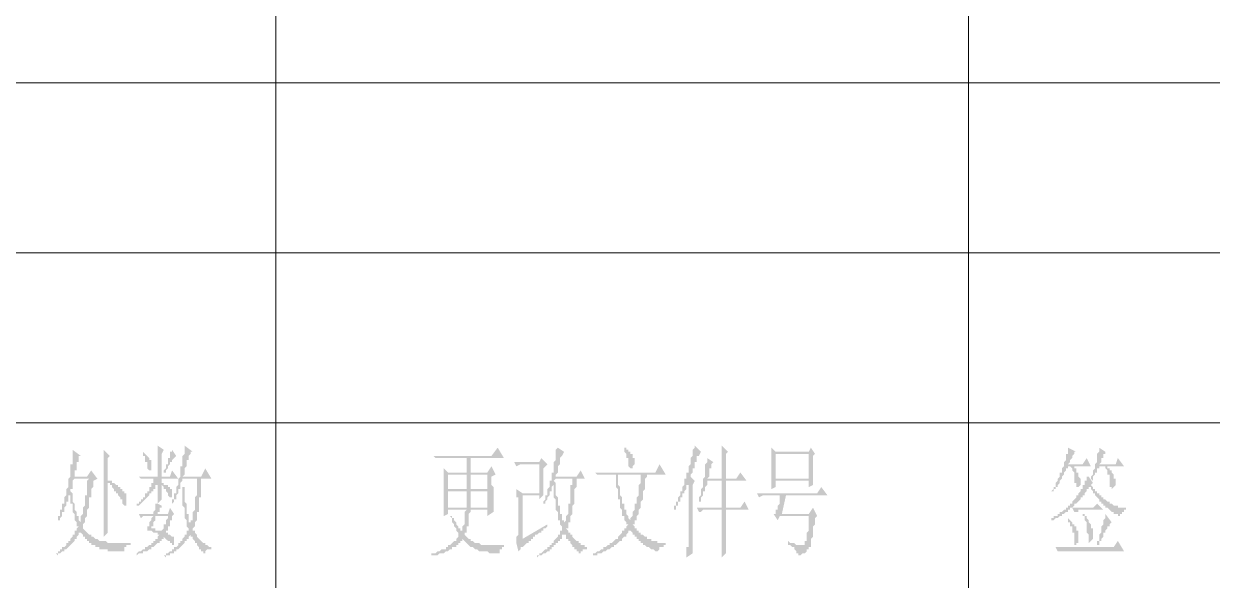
# Model space of a CAD drawing. Header units: millimetres. Extents: x 0 to 275, y 0 to 194.
# Drawn here: x 143.73 to 180.12, y 28.11 to 45.16 of the extents above; entities that cross this region are included whole.
import ezdxf

# ---------------------------------------------------------------- set-up
doc = ezdxf.new("R2010")
doc.units = ezdxf.units.MM

msp = doc.modelspace()

# ---------------------------------------------------------------- hatches: boundary and pattern name
h = msp.add_hatch(color=0)
h.paths.add_polyline_path([(145.288, 31.220833), (145.7325, 31.220833), (145.669, 31.157333), (145.669, 31.093833), (145.669, 31.030333), (145.669, 30.966833), (145.669, 30.903333), (145.669, 30.839833), (145.669, 30.776333), (145.669, 30.712833), (145.6055, 30.712833), (145.6055, 30.649333), (145.6055, 30.585833), (145.6055, 30.522333), (145.6055, 30.458833), (145.6055, 30.395333), (145.542, 30.331833), (145.542, 30.268333), (145.542, 30.204833), (145.542, 30.141333), (145.4785, 30.077833), (145.4785, 30.014333), (145.4785, 29.950833), (145.4785, 29.887333), (145.415, 29.950833), (145.415, 30.014333), (145.415, 30.077833), (145.3515, 30.077833), (145.3515, 30.141333), (145.3515, 30.204833), (145.288, 30.268333), (145.288, 30.331833), (145.288, 30.395333), (145.288, 30.458833), (145.2245, 30.522333), (145.2245, 30.585833), (145.2245, 30.649333), (145.2245, 30.712833), (145.2245, 30.776333), (145.161, 30.839833), (145.161, 30.903333), (145.2245, 30.903333), (145.2245, 30.966833), (145.2245, 31.030333), (145.2245, 31.093833), (145.2245, 31.157333)])
h.paths.add_polyline_path([(145.9865, 31.220833), (145.796, 31.474833), (145.669, 31.284333), (145.288, 31.284333), (145.288, 31.347833), (145.288, 31.411333), (145.288, 31.474833), (145.3515, 31.474833), (145.3515, 31.538333), (145.3515, 31.601833), (145.3515, 31.665333), (145.3515, 31.728833), (145.415, 31.728833), (145.415, 31.792333), (145.415, 31.855833), (145.415, 31.919333), (145.4785, 31.919333), (145.2245, 32.109833), (145.2245, 32.046333), (145.2245, 31.982833), (145.2245, 31.919333), (145.2245, 31.855833), (145.2245, 31.792333), (145.2245, 31.728833), (145.2245, 31.665333), (145.161, 31.665333), (145.161, 31.601833), (145.161, 31.538333), (145.161, 31.474833), (145.161, 31.411333), (145.161, 31.347833), (145.161, 31.284333), (145.0975, 31.220833), (145.0975, 31.157333), (145.0975, 31.093833), (145.0975, 31.030333), (145.0975, 30.966833), (145.034, 30.903333), (145.034, 30.839833), (145.034, 30.776333), (145.034, 30.712833), (144.9705, 30.649333), (144.9705, 30.585833), (144.9705, 30.522333), (144.9705, 30.458833), (144.907, 30.458833), (144.907, 30.395333), (144.907, 30.331833), (144.907, 30.268333), (144.8435, 30.268333), (144.8435, 30.204833), (144.8435, 30.141333), (144.8435, 30.077833), (144.78, 30.077833), (144.78, 30.014333), (144.78, 29.950833), (144.8435, 29.950833), (144.8435, 30.014333), (144.907, 30.077833), (144.907, 30.141333), (144.907, 30.204833), (144.9705, 30.204833), (144.9705, 30.268333), (144.9705, 30.331833), (145.034, 30.395333), (145.034, 30.458833), (145.034, 30.522333), (145.0975, 30.522333), (145.0975, 30.585833), (145.0975, 30.649333), (145.0975, 30.712833), (145.161, 30.712833), (145.161, 30.776333), (145.161, 30.712833), (145.161, 30.649333), (145.161, 30.585833), (145.161, 30.522333), (145.161, 30.458833), (145.2245, 30.458833), (145.2245, 30.395333), (145.2245, 30.331833), (145.2245, 30.268333), (145.2245, 30.204833), (145.288, 30.141333), (145.288, 30.077833), (145.288, 30.014333), (145.288, 29.950833), (145.3515, 29.887333), (145.3515, 29.823833), (145.3515, 29.760333), (145.415, 29.760333), (145.3515, 29.696833), (145.3515, 29.633333), (145.288, 29.633333), (145.288, 29.569833), (145.288, 29.506333), (145.2245, 29.506333), (145.2245, 29.442833), (145.161, 29.379333), (145.161, 29.315833), (145.0975, 29.315833), (145.0975, 29.252333), (145.034, 29.252333), (145.034, 29.188833), (144.9705, 29.125333), (144.907, 29.125333), (144.907, 29.061833), (144.8435, 29.061833), (144.8435, 28.998333), (144.78, 28.998333), (144.78, 28.934833), (144.7165, 28.934833), (144.78, 28.871333), (144.78, 28.934833), (144.8435, 28.934833), (144.907, 28.998333), (144.9705, 28.998333), (144.9705, 29.061833), (145.034, 29.061833), (145.0975, 29.125333), (145.161, 29.188833), (145.2245, 29.252333), (145.288, 29.315833), (145.288, 29.379333), (145.3515, 29.379333), (145.3515, 29.442833), (145.415, 29.506333), (145.415, 29.569833), (145.4785, 29.569833), (145.542, 29.506333), (145.542, 29.442833), (145.6055, 29.442833), (145.6055, 29.379333), (145.669, 29.379333), (145.669, 29.315833), (145.7325, 29.315833), (145.7325, 29.252333), (145.796, 29.252333), (145.796, 29.188833), (145.8595, 29.188833), (145.923, 29.188833), (145.923, 29.125333), (145.9865, 29.125333), (146.05, 29.125333), (146.05, 29.061833), (146.1135, 29.061833), (146.177, 29.061833), (146.2405, 29.061833), (146.304, 29.061833), (146.304, 28.998333), (146.3675, 28.998333), (146.431, 28.998333), (146.4945, 28.998333), (146.558, 28.998333), (146.6215, 28.998333), (146.685, 28.998333), (146.7485, 28.998333), (146.812, 28.998333), (146.812, 29.061833), (146.812, 29.125333), (146.8755, 29.125333), (146.8755, 29.188833), (146.939, 29.188833), (147.0025, 29.188833), (147.0025, 29.252333), (146.939, 29.252333), (146.8755, 29.252333), (146.812, 29.252333), (146.7485, 29.252333), (146.685, 29.252333), (146.6215, 29.252333), (146.558, 29.252333), (146.4945, 29.252333), (146.431, 29.252333), (146.3675, 29.252333), (146.304, 29.252333), (146.2405, 29.315833), (146.177, 29.315833), (146.1135, 29.315833), (146.05, 29.315833), (145.9865, 29.379333), (145.923, 29.379333), (145.8595, 29.442833), (145.796, 29.442833), (145.796, 29.506333), (145.7325, 29.506333), (145.669, 29.569833), (145.6055, 29.633333), (145.542, 29.696833), (145.542, 29.760333), (145.542, 29.823833), (145.6055, 29.887333), (145.6055, 29.950833), (145.6055, 30.014333), (145.669, 30.077833), (145.669, 30.141333), (145.669, 30.204833), (145.669, 30.268333), (145.7325, 30.331833), (145.7325, 30.395333), (145.7325, 30.458833), (145.7325, 30.522333), (145.7325, 30.585833), (145.7325, 30.649333), (145.796, 30.649333), (145.796, 30.712833), (145.796, 30.776333), (145.796, 30.839833), (145.796, 30.903333), (145.8595, 30.966833), (145.8595, 31.030333), (145.8595, 31.093833), (145.8595, 31.157333)])
h.paths.add_polyline_path([(146.304, 31.157333), (146.304, 31.093833), (146.3675, 31.093833), (146.3675, 31.030333), (146.431, 31.030333), (146.431, 30.966833), (146.4945, 30.903333), (146.4945, 30.839833), (146.558, 30.839833), (146.558, 30.776333), (146.6215, 30.776333), (146.6215, 30.712833), (146.685, 30.649333), (146.685, 30.585833), (146.7485, 30.585833), (146.7485, 30.522333), (146.7485, 30.458833), (146.812, 30.395333), (146.8755, 30.395333), (146.8755, 30.458833), (146.8755, 30.522333), (146.8755, 30.585833), (146.8755, 30.649333), (146.8755, 30.712833), (146.8755, 30.776333), (146.812, 30.776333), (146.812, 30.839833), (146.7485, 30.839833), (146.7485, 30.903333), (146.685, 30.903333), (146.685, 30.966833), (146.6215, 30.966833), (146.6215, 31.030333), (146.558, 31.030333), (146.4945, 31.093833), (146.431, 31.093833), (146.431, 31.157333), (146.3675, 31.157333), (146.304, 31.157333), (146.304, 31.220833), (146.304, 31.855833), (146.3675, 31.919333), (146.177, 32.109833), (146.177, 32.046333), (146.177, 31.982833), (146.177, 31.919333), (146.177, 31.855833), (146.177, 31.792333), (146.177, 31.728833), (146.177, 31.665333), (146.177, 31.601833), (146.177, 30.014333), (146.177, 29.950833), (146.177, 29.887333), (146.177, 29.823833), (146.177, 29.760333), (146.177, 29.696833), (146.177, 29.633333), (146.177, 29.569833), (146.177, 29.506333), (146.177, 29.442833), (146.304, 29.569833), (146.304, 29.633333), (146.304, 29.696833), (146.304, 29.760333), (146.304, 29.823833), (146.304, 29.887333), (146.304, 29.950833), (146.304, 30.014333)])
h = msp.add_hatch(color=0)
h.paths.add_polyline_path([(147.828, 30.077833), (148.1455, 30.077833), (148.1455, 30.014333), (148.082, 29.950833), (148.082, 29.887333), (148.082, 29.823833), (148.0185, 29.823833), (148.0185, 29.760333), (148.0185, 29.696833), (147.955, 29.633333), (147.8915, 29.633333), (147.828, 29.633333), (147.7645, 29.633333), (147.7645, 29.696833), (147.701, 29.696833), (147.6375, 29.696833), (147.6375, 29.760333), (147.701, 29.760333), (147.701, 29.823833), (147.701, 29.887333), (147.7645, 29.950833), (147.7645, 30.014333), (147.7645, 30.077833)])
h.paths.add_polyline_path([(147.3835, 32.046333), (147.3835, 31.982833), (147.3835, 31.919333), (147.447, 31.919333), (147.447, 31.855833), (147.447, 31.792333), (147.447, 31.728833), (147.5105, 31.728833), (147.5105, 31.665333), (147.5105, 31.601833), (147.5105, 31.538333), (147.574, 31.474833), (147.574, 31.411333), (147.574, 31.474833), (147.6375, 31.474833), (147.6375, 31.538333), (147.6375, 31.601833), (147.6375, 31.665333), (147.6375, 31.728833), (147.6375, 31.792333), (147.574, 31.792333), (147.574, 31.855833), (147.5105, 31.919333), (147.447, 31.982833)])
h.paths.add_polyline_path([(148.2725, 32.109833), (148.2725, 32.046333), (148.209, 32.046333), (148.209, 31.982833), (148.209, 31.919333), (148.209, 31.855833), (148.1455, 31.855833), (148.1455, 31.792333), (148.1455, 31.728833), (148.1455, 31.665333), (148.082, 31.665333), (148.082, 31.601833), (148.082, 31.538333), (148.0185, 31.474833), (148.0185, 31.411333), (148.082, 31.411333), (148.082, 31.474833), (148.1455, 31.538333), (148.1455, 31.601833), (148.209, 31.665333), (148.209, 31.728833), (148.2725, 31.728833), (148.2725, 31.792333), (148.336, 31.855833), (148.3995, 31.919333)])
h.paths.add_polyline_path([(147.828, 32.236833), (147.828, 32.173333), (147.828, 32.109833), (147.828, 32.046333), (147.828, 31.982833), (147.828, 31.919333), (147.828, 31.855833), (147.828, 31.792333), (147.828, 31.728833), (147.828, 31.665333), (147.828, 31.601833), (147.828, 31.538333), (147.828, 31.474833), (147.828, 31.411333), (147.828, 31.347833), (147.828, 31.284333), (147.2565, 31.284333), (147.32, 31.220833), (147.3835, 31.220833), (147.447, 31.220833), (147.5105, 31.220833), (147.7645, 31.220833), (147.701, 31.220833), (147.701, 31.157333), (147.701, 31.093833), (147.6375, 31.093833), (147.6375, 31.030333), (147.6375, 30.966833), (147.574, 30.966833), (147.574, 30.903333), (147.574, 30.839833), (147.5105, 30.839833), (147.5105, 30.776333), (147.447, 30.776333), (147.447, 30.712833), (147.447, 30.649333), (147.3835, 30.649333), (147.3835, 30.585833), (147.32, 30.585833), (147.32, 30.522333), (147.2565, 30.522333), (147.2565, 30.458833), (147.193, 30.458833), (147.193, 30.395333), (147.2565, 30.395333), (147.32, 30.458833), (147.3835, 30.522333), (147.447, 30.585833), (147.5105, 30.649333), (147.574, 30.712833), (147.574, 30.776333), (147.6375, 30.776333), (147.6375, 30.839833), (147.701, 30.839833), (147.701, 30.903333), (147.7645, 30.903333), (147.7645, 30.966833), (147.7645, 31.030333), (147.828, 31.030333), (147.828, 31.093833), (147.828, 30.458833), (147.7645, 30.458833), (147.7645, 30.395333), (147.7645, 30.331833), (147.7645, 30.268333), (147.701, 30.204833), (147.701, 30.141333), (147.2565, 30.141333), (147.32, 30.014333), (147.3835, 30.077833), (147.701, 30.077833), (147.6375, 30.014333), (147.6375, 29.950833), (147.574, 29.887333), (147.574, 29.823833), (147.574, 29.760333), (147.5105, 29.760333), (147.5105, 29.696833), (147.5105, 29.633333), (147.574, 29.633333), (147.6375, 29.633333), (147.701, 29.569833), (147.7645, 29.569833), (147.828, 29.569833), (147.828, 29.506333), (147.8915, 29.506333), (147.828, 29.442833), (147.828, 29.379333), (147.7645, 29.379333), (147.7645, 29.315833), (147.701, 29.315833), (147.701, 29.252333), (147.6375, 29.252333), (147.6375, 29.188833), (147.574, 29.188833), (147.5105, 29.125333), (147.447, 29.125333), (147.447, 29.061833), (147.3835, 29.061833), (147.32, 28.998333), (147.2565, 28.998333), (147.193, 28.934833), (147.193, 28.871333), (147.2565, 28.934833), (147.32, 28.934833), (147.3835, 28.934833), (147.3835, 28.998333), (147.447, 28.998333), (147.5105, 28.998333), (147.574, 29.061833), (147.6375, 29.061833), (147.6375, 29.125333), (147.701, 29.125333), (147.7645, 29.188833), (147.828, 29.252333), (147.8915, 29.252333), (147.8915, 29.315833), (147.955, 29.315833), (147.955, 29.379333), (148.0185, 29.379333), (148.0185, 29.442833), (148.082, 29.379333), (148.1455, 29.315833), (148.209, 29.315833), (148.209, 29.252333), (148.2725, 29.252333), (148.2725, 29.188833), (148.336, 29.188833), (148.336, 29.252333), (148.336, 29.315833), (148.336, 29.379333), (148.336, 29.442833), (148.2725, 29.442833), (148.209, 29.506333), (148.1455, 29.506333), (148.1455, 29.569833), (148.082, 29.569833), (148.082, 29.633333), (148.1455, 29.633333), (148.1455, 29.696833), (148.1455, 29.760333), (148.209, 29.760333), (148.209, 29.823833), (148.209, 29.887333), (148.209, 29.950833), (148.2725, 29.950833), (148.2725, 30.014333), (148.2725, 30.077833), (148.336, 30.141333), (148.209, 30.331833), (148.1455, 30.141333), (147.828, 30.141333), (147.828, 30.204833), (147.8915, 30.204833), (147.8915, 30.268333), (147.8915, 30.331833), (147.955, 30.331833), (147.955, 30.395333), (147.828, 30.458833), (147.955, 30.585833), (147.955, 31.030333), (148.0185, 30.966833), (148.0185, 30.903333), (148.082, 30.903333), (148.082, 30.839833), (148.1455, 30.776333), (148.1455, 30.712833), (148.209, 30.649333), (148.2725, 30.649333), (148.2725, 30.712833), (148.2725, 30.776333), (148.2725, 30.839833), (148.2725, 30.903333), (148.209, 30.903333), (148.209, 30.966833), (148.1455, 30.966833), (148.1455, 31.030333), (148.082, 31.030333), (148.0185, 31.030333), (148.0185, 31.093833), (147.955, 31.093833), (147.955, 31.220833), (148.463, 31.220833), (148.2725, 31.474833), (148.209, 31.284333), (147.955, 31.284333), (147.955, 31.982833), (148.0185, 32.109833)])
h.paths.add_polyline_path([(148.59, 31.220833), (149.0345, 31.220833), (149.0345, 31.157333), (149.0345, 31.093833), (149.0345, 31.030333), (149.0345, 30.966833), (149.0345, 30.903333), (149.0345, 30.839833), (149.0345, 30.776333), (149.0345, 30.712833), (148.971, 30.649333), (148.971, 30.585833), (148.971, 30.522333), (148.971, 30.458833), (148.971, 30.395333), (148.971, 30.331833), (148.971, 30.268333), (148.9075, 30.204833), (148.9075, 30.141333), (148.9075, 30.077833), (148.9075, 30.014333), (148.9075, 29.950833), (148.844, 29.950833), (148.844, 29.887333), (148.844, 29.823833), (148.844, 29.887333), (148.7805, 29.887333), (148.7805, 29.950833), (148.7805, 30.014333), (148.7805, 30.077833), (148.7805, 30.141333), (148.717, 30.141333), (148.717, 30.204833), (148.717, 30.268333), (148.717, 30.331833), (148.717, 30.395333), (148.717, 30.458833), (148.6535, 30.522333), (148.6535, 30.585833), (148.6535, 30.649333), (148.6535, 30.712833), (148.6535, 30.776333), (148.6535, 30.839833), (148.6535, 30.903333), (148.6535, 30.966833), (148.59, 30.966833), (148.59, 31.030333), (148.59, 31.093833), (148.59, 31.157333)])
h.paths.add_polyline_path([(148.6535, 32.236833), (148.6535, 32.173333), (148.6535, 32.109833), (148.6535, 32.046333), (148.6535, 31.982833), (148.59, 31.919333), (148.59, 31.855833), (148.59, 31.792333), (148.59, 31.728833), (148.59, 31.665333), (148.59, 31.601833), (148.5265, 31.601833), (148.5265, 31.538333), (148.5265, 31.474833), (148.5265, 31.411333), (148.5265, 31.347833), (148.5265, 31.284333), (148.463, 31.220833), (148.463, 31.157333), (148.463, 31.093833), (148.463, 31.030333), (148.3995, 30.966833), (148.3995, 30.903333), (148.3995, 30.839833), (148.3995, 30.776333), (148.336, 30.776333), (148.336, 30.712833), (148.336, 30.649333), (148.336, 30.585833), (148.2725, 30.585833), (148.2725, 30.522333), (148.2725, 30.458833), (148.336, 30.522333), (148.336, 30.585833), (148.3995, 30.585833), (148.3995, 30.649333), (148.3995, 30.712833), (148.463, 30.776333), (148.463, 30.839833), (148.463, 30.903333), (148.5265, 30.903333), (148.5265, 30.966833), (148.5265, 31.030333), (148.5265, 31.093833), (148.59, 31.157333), (148.59, 31.093833), (148.59, 31.030333), (148.59, 30.966833), (148.59, 30.903333), (148.59, 30.839833), (148.59, 30.776333), (148.59, 30.712833), (148.59, 30.649333), (148.59, 30.585833), (148.59, 30.522333), (148.59, 30.458833), (148.59, 30.395333), (148.6535, 30.331833), (148.6535, 30.268333), (148.6535, 30.204833), (148.6535, 30.141333), (148.6535, 30.077833), (148.6535, 30.014333), (148.717, 29.950833), (148.717, 29.887333), (148.717, 29.823833), (148.717, 29.760333), (148.7805, 29.696833), (148.7805, 29.633333), (148.717, 29.633333), (148.717, 29.569833), (148.717, 29.506333), (148.6535, 29.506333), (148.6535, 29.442833), (148.59, 29.379333), (148.59, 29.315833), (148.5265, 29.315833), (148.5265, 29.252333), (148.463, 29.252333), (148.463, 29.188833), (148.3995, 29.125333), (148.336, 29.125333), (148.336, 29.061833), (148.2725, 29.061833), (148.2725, 28.998333), (148.209, 28.998333), (148.1455, 28.934833), (148.082, 28.934833), (148.082, 28.871333), (148.0185, 28.871333), (148.082, 28.807833), (148.082, 28.871333), (148.1455, 28.871333), (148.209, 28.871333), (148.209, 28.934833), (148.2725, 28.934833), (148.336, 28.934833), (148.336, 28.998333), (148.3995, 28.998333), (148.3995, 29.061833), (148.463, 29.061833), (148.5265, 29.125333), (148.59, 29.188833), (148.6535, 29.252333), (148.6535, 29.315833), (148.717, 29.315833), (148.717, 29.379333), (148.7805, 29.379333), (148.7805, 29.442833), (148.844, 29.506333), (148.844, 29.442833), (148.9075, 29.442833), (148.9075, 29.379333), (148.971, 29.315833), (148.971, 29.252333), (149.0345, 29.252333), (149.0345, 29.188833), (149.098, 29.125333), (149.098, 29.061833), (149.1615, 29.061833), (149.1615, 28.998333), (149.225, 28.998333), (149.225, 28.934833), (149.2885, 28.934833), (149.2885, 28.998333), (149.352, 29.061833), (149.4155, 29.061833), (149.479, 29.061833), (149.479, 29.125333), (149.4155, 29.125333), (149.352, 29.188833), (149.2885, 29.188833), (149.2885, 29.252333), (149.225, 29.252333), (149.1615, 29.315833), (149.098, 29.379333), (149.0345, 29.442833), (149.0345, 29.506333), (148.971, 29.569833), (148.971, 29.633333), (148.9075, 29.633333), (148.9075, 29.696833), (148.971, 29.760333), (148.971, 29.823833), (148.971, 29.887333), (149.0345, 29.950833), (149.0345, 30.014333), (149.0345, 30.077833), (149.0345, 30.141333), (149.0345, 30.204833), (149.098, 30.204833), (149.098, 30.268333), (149.098, 30.331833), (149.098, 30.395333), (149.098, 30.458833), (149.098, 30.522333), (149.098, 30.585833), (149.098, 30.649333), (149.1615, 30.649333), (149.1615, 30.712833), (149.1615, 30.776333), (149.1615, 30.839833), (149.1615, 30.903333), (149.1615, 30.966833), (149.1615, 31.030333), (149.1615, 31.093833), (149.1615, 31.157333), (149.1615, 31.220833), (149.479, 31.220833), (149.2885, 31.538333), (149.1615, 31.284333), (148.59, 31.284333), (148.6535, 31.347833), (148.6535, 31.411333), (148.6535, 31.474833), (148.6535, 31.538333), (148.717, 31.601833), (148.717, 31.665333), (148.717, 31.728833), (148.717, 31.792333), (148.7805, 31.792333), (148.7805, 31.855833), (148.7805, 31.919333), (148.844, 31.982833), (148.844, 32.046333), (148.9075, 32.046333)])
h = msp.add_hatch(color=0)
h.paths.add_polyline_path([(156.591, 30.077833), (156.718, 30.141333), (156.718, 30.268333), (157.2895, 30.268333), (157.226, 30.204833), (157.226, 30.141333), (157.226, 30.077833), (157.226, 30.014333), (157.226, 29.950833), (157.226, 29.887333), (157.226, 29.823833), (157.1625, 29.760333), (157.1625, 29.696833), (157.1625, 29.633333), (157.099, 29.633333), (157.099, 29.696833), (157.0355, 29.696833), (157.0355, 29.760333), (156.972, 29.823833), (156.972, 29.887333), (156.9085, 29.950833), (156.9085, 30.014333), (156.845, 30.014333), (156.845, 30.077833), (156.7815, 30.077833), (156.845, 30.014333), (156.845, 29.950833), (156.845, 29.887333), (156.9085, 29.823833), (156.9085, 29.760333), (156.972, 29.696833), (156.972, 29.633333), (157.0355, 29.569833), (157.0355, 29.506333), (157.099, 29.506333), (157.0355, 29.506333), (157.0355, 29.442833), (156.972, 29.379333), (156.972, 29.315833), (156.9085, 29.315833), (156.845, 29.252333), (156.7815, 29.188833), (156.718, 29.188833), (156.718, 29.125333), (156.6545, 29.125333), (156.6545, 29.061833), (156.591, 29.061833), (156.5275, 29.061833), (156.464, 28.998333), (156.4005, 28.998333), (156.337, 28.934833), (156.2735, 28.934833), (156.21, 28.934833), (156.21, 28.871333), (156.2735, 28.871333), (156.337, 28.871333), (156.4005, 28.871333), (156.464, 28.934833), (156.5275, 28.934833), (156.591, 28.934833), (156.6545, 28.998333), (156.718, 28.998333), (156.7815, 29.061833), (156.845, 29.061833), (156.845, 29.125333), (156.9085, 29.125333), (156.972, 29.125333), (156.972, 29.188833), (157.0355, 29.188833), (157.0355, 29.252333), (157.099, 29.252333), (157.099, 29.315833), (157.1625, 29.315833), (157.1625, 29.379333), (157.226, 29.315833), (157.2895, 29.252333), (157.353, 29.188833), (157.4165, 29.125333), (157.48, 29.125333), (157.5435, 29.061833), (157.607, 29.061833), (157.6705, 28.998333), (157.734, 28.998333), (157.7975, 28.998333), (157.861, 28.998333), (157.9245, 28.998333), (157.988, 28.934833), (158.0515, 28.934833), (158.115, 28.934833), (158.1785, 28.934833), (158.242, 28.934833), (158.3055, 28.934833), (158.3055, 28.998333), (158.3055, 29.061833), (158.369, 29.061833), (158.369, 29.125333), (158.4325, 29.125333), (158.4325, 29.188833), (158.369, 29.188833), (158.3055, 29.188833), (158.242, 29.188833), (158.1785, 29.188833), (158.115, 29.188833), (158.0515, 29.188833), (157.988, 29.188833), (157.9245, 29.188833), (157.861, 29.188833), (157.7975, 29.188833), (157.734, 29.188833), (157.6705, 29.252333), (157.607, 29.252333), (157.5435, 29.252333), (157.48, 29.315833), (157.4165, 29.315833), (157.4165, 29.379333), (157.353, 29.379333), (157.2895, 29.442833), (157.226, 29.506333), (157.226, 29.569833), (157.2895, 29.569833), (157.2895, 29.633333), (157.2895, 29.696833), (157.2895, 29.760333), (157.353, 29.760333), (157.353, 29.823833), (157.353, 29.887333), (157.353, 29.950833), (157.353, 30.014333), (157.353, 30.077833), (157.353, 30.141333), (157.4165, 30.204833), (157.4165, 30.268333), (157.9245, 30.268333), (157.9245, 30.077833), (158.115, 30.204833), (158.115, 30.268333), (158.115, 30.331833), (158.115, 30.395333), (158.115, 30.458833), (158.115, 30.522333), (158.115, 30.585833), (158.115, 30.649333), (158.115, 30.712833), (158.115, 30.776333), (158.115, 30.839833), (158.115, 30.903333), (158.115, 30.966833), (158.0515, 31.030333), (158.0515, 31.093833), (158.0515, 31.157333), (158.0515, 31.220833), (158.0515, 31.284333), (158.1785, 31.347833), (158.0515, 31.601833), (157.9245, 31.411333), (157.4165, 31.411333), (157.4165, 31.855833), (158.4325, 31.855833), (158.242, 32.173333), (158.0515, 31.919333), (156.2735, 31.919333), (156.337, 31.855833), (156.4005, 31.855833), (156.464, 31.855833), (156.5275, 31.855833), (157.2895, 31.855833), (157.2895, 31.411333), (156.718, 31.411333), (156.591, 31.538333), (156.591, 31.474833), (156.591, 31.411333), (156.591, 31.347833), (156.591, 31.284333), (156.591, 31.220833), (156.591, 31.157333), (156.591, 31.093833), (156.591, 31.030333), (156.591, 30.966833), (156.591, 30.903333), (156.591, 30.839833), (156.591, 30.776333), (156.591, 30.712833), (156.591, 30.649333), (156.591, 30.585833), (156.591, 30.522333), (156.591, 30.458833), (156.591, 30.395333), (156.591, 30.331833), (156.591, 30.268333), (156.591, 30.204833), (156.591, 30.141333)])
h.paths.add_polyline_path([(156.718, 31.347833), (157.2895, 31.347833), (157.2895, 30.903333), (156.718, 30.903333)])
h.paths.add_polyline_path([(157.4165, 31.347833), (157.9245, 31.347833), (157.9245, 30.903333), (157.4165, 30.903333)])
h.paths.add_polyline_path([(156.718, 30.839833), (157.2895, 30.839833), (157.2895, 30.776333), (157.2895, 30.712833), (157.2895, 30.649333), (157.2895, 30.585833), (157.2895, 30.522333), (157.2895, 30.458833), (157.2895, 30.395333), (157.2895, 30.331833), (156.718, 30.331833)])
h.paths.add_polyline_path([(157.4165, 30.839833), (157.9245, 30.839833), (157.9245, 30.331833), (157.4165, 30.331833), (157.4165, 30.395333), (157.4165, 30.458833), (157.4165, 30.522333), (157.4165, 30.585833), (157.4165, 30.649333), (157.4165, 30.712833), (157.4165, 30.776333)])
h = msp.add_hatch(color=0)
h.paths.add_polyline_path([(159.639, 31.538333), (159.766, 31.665333), (159.5755, 31.855833), (159.512, 31.728833), (158.75, 31.728833), (158.8135, 31.601833), (158.9405, 31.665333), (159.512, 31.665333), (159.512, 30.776333), (159.004, 30.776333), (158.8135, 30.903333), (158.8135, 30.839833), (158.8135, 30.776333), (158.8135, 30.712833), (158.8135, 30.649333), (158.877, 30.649333), (158.877, 30.585833), (158.877, 30.522333), (158.877, 30.458833), (158.877, 30.395333), (158.877, 30.331833), (158.877, 30.268333), (158.877, 29.569833), (158.877, 29.506333), (158.8135, 29.442833), (158.8135, 29.379333), (158.8135, 29.315833), (158.8135, 29.252333), (158.877, 28.998333), (158.9405, 29.061833), (158.9405, 29.125333), (159.004, 29.125333), (159.0675, 29.188833), (159.131, 29.252333), (159.1945, 29.252333), (159.1945, 29.315833), (159.258, 29.315833), (159.258, 29.379333), (159.3215, 29.379333), (159.3215, 29.442833), (159.385, 29.442833), (159.385, 29.506333), (159.4485, 29.506333), (159.512, 29.569833), (159.5755, 29.569833), (159.5755, 29.633333), (159.639, 29.633333), (159.639, 29.696833), (159.7025, 29.696833), (159.766, 29.760333), (159.766, 29.823833), (159.004, 29.379333), (159.004, 30.712833), (159.512, 30.712833), (159.512, 30.585833), (159.639, 30.712833), (159.639, 30.776333), (159.639, 30.839833), (159.639, 30.903333), (159.639, 30.966833), (159.639, 31.030333), (159.639, 31.093833), (159.639, 31.157333), (159.639, 31.220833), (159.639, 31.284333), (159.639, 31.347833), (159.639, 31.411333), (159.639, 31.474833)])
h.paths.add_polyline_path([(160.02, 31.220833), (160.528, 31.220833), (160.528, 31.157333), (160.528, 31.093833), (160.528, 31.030333), (160.4645, 31.030333), (160.4645, 30.966833), (160.4645, 30.903333), (160.4645, 30.839833), (160.4645, 30.776333), (160.4645, 30.712833), (160.4645, 30.649333), (160.4645, 30.585833), (160.4645, 30.522333), (160.4645, 30.458833), (160.401, 30.458833), (160.401, 30.395333), (160.401, 30.331833), (160.401, 30.268333), (160.401, 30.204833), (160.401, 30.141333), (160.3375, 30.077833), (160.3375, 30.014333), (160.3375, 29.950833), (160.274, 29.887333), (160.274, 29.823833), (160.274, 29.887333), (160.274, 29.950833), (160.2105, 29.950833), (160.2105, 30.014333), (160.2105, 30.077833), (160.2105, 30.141333), (160.147, 30.141333), (160.147, 30.204833), (160.147, 30.268333), (160.147, 30.331833), (160.147, 30.395333), (160.0835, 30.395333), (160.0835, 30.458833), (160.0835, 30.522333), (160.0835, 30.585833), (160.0835, 30.649333), (160.02, 30.712833), (160.02, 30.776333), (160.02, 30.839833), (160.02, 30.903333), (160.02, 30.966833), (160.02, 31.030333), (160.02, 31.093833), (159.9565, 31.157333)])
h.paths.add_polyline_path([(159.9565, 31.030333), (159.9565, 30.966833), (159.9565, 30.903333), (159.9565, 30.839833), (159.9565, 30.776333), (159.9565, 30.712833), (159.9565, 30.649333), (160.02, 30.585833), (160.02, 30.522333), (160.02, 30.458833), (160.02, 30.395333), (160.02, 30.331833), (160.02, 30.268333), (160.0835, 30.204833), (160.0835, 30.141333), (160.0835, 30.077833), (160.0835, 30.014333), (160.0835, 29.950833), (160.147, 29.950833), (160.147, 29.887333), (160.147, 29.823833), (160.2105, 29.760333), (160.2105, 29.696833), (160.2105, 29.633333), (160.147, 29.633333), (160.147, 29.569833), (160.147, 29.506333), (160.0835, 29.506333), (160.0835, 29.442833), (160.02, 29.379333), (159.9565, 29.315833), (159.9565, 29.252333), (159.893, 29.252333), (159.893, 29.188833), (159.8295, 29.188833), (159.8295, 29.125333), (159.766, 29.125333), (159.766, 29.061833), (159.7025, 29.061833), (159.639, 28.998333), (159.5755, 28.934833), (159.512, 28.934833), (159.512, 28.871333), (159.4485, 28.871333), (159.4485, 28.807833), (159.512, 28.871333), (159.5755, 28.871333), (159.639, 28.934833), (159.7025, 28.934833), (159.766, 28.998333), (159.8295, 28.998333), (159.8295, 29.061833), (159.893, 29.061833), (159.893, 29.125333), (159.9565, 29.125333), (159.9565, 29.188833), (160.02, 29.188833), (160.02, 29.252333), (160.0835, 29.252333), (160.0835, 29.315833), (160.147, 29.315833), (160.147, 29.379333), (160.2105, 29.379333), (160.2105, 29.442833), (160.2105, 29.506333), (160.274, 29.506333), (160.274, 29.569833), (160.274, 29.506333), (160.3375, 29.506333), (160.3375, 29.442833), (160.3375, 29.379333), (160.401, 29.379333), (160.401, 29.315833), (160.4645, 29.315833), (160.4645, 29.252333), (160.528, 29.188833), (160.528, 29.125333), (160.5915, 29.125333), (160.5915, 29.061833), (160.655, 29.061833), (160.655, 28.998333), (160.7185, 28.998333), (160.7185, 28.934833), (160.782, 28.934833), (160.782, 28.998333), (160.8455, 28.998333), (160.8455, 29.061833), (160.909, 29.061833), (160.9725, 29.061833), (160.9725, 29.125333), (160.909, 29.125333), (160.909, 29.188833), (160.8455, 29.188833), (160.782, 29.188833), (160.782, 29.252333), (160.7185, 29.252333), (160.7185, 29.315833), (160.655, 29.315833), (160.5915, 29.379333), (160.528, 29.442833), (160.528, 29.506333), (160.4645, 29.506333), (160.4645, 29.569833), (160.401, 29.569833), (160.401, 29.633333), (160.3375, 29.696833), (160.401, 29.696833), (160.401, 29.760333), (160.401, 29.823833), (160.401, 29.887333), (160.4645, 29.887333), (160.4645, 29.950833), (160.4645, 30.014333), (160.4645, 30.077833), (160.528, 30.141333), (160.528, 30.204833), (160.528, 30.268333), (160.528, 30.331833), (160.528, 30.395333), (160.5915, 30.458833), (160.5915, 30.522333), (160.5915, 30.585833), (160.5915, 30.649333), (160.5915, 30.712833), (160.5915, 30.776333), (160.5915, 30.839833), (160.5915, 30.903333), (160.655, 30.966833), (160.655, 31.030333), (160.655, 31.093833), (160.655, 31.157333), (160.655, 31.220833), (160.909, 31.220833), (160.782, 31.474833), (160.655, 31.284333), (160.02, 31.284333), (160.02, 31.347833), (160.0835, 31.411333), (160.0835, 31.474833), (160.0835, 31.538333), (160.0835, 31.601833), (160.147, 31.665333), (160.147, 31.728833), (160.147, 31.792333), (160.147, 31.855833), (160.2105, 31.919333), (160.274, 32.046333), (160.0835, 32.173333), (160.02, 32.109833), (160.02, 32.046333), (160.02, 31.982833), (160.02, 31.919333), (160.02, 31.855833), (160.02, 31.792333), (159.9565, 31.728833), (159.9565, 31.665333), (159.9565, 31.601833), (159.9565, 31.538333), (159.9565, 31.474833), (159.9565, 31.411333), (159.893, 31.411333), (159.893, 31.347833), (159.893, 31.284333), (159.893, 31.220833), (159.893, 31.157333), (159.8295, 31.157333), (159.8295, 31.093833), (159.8295, 31.030333), (159.8295, 30.966833), (159.766, 30.903333), (159.766, 30.839833), (159.766, 30.776333), (159.766, 30.712833), (159.7025, 30.712833), (159.7025, 30.649333), (159.7025, 30.585833), (159.639, 30.522333), (159.639, 30.458833), (159.7025, 30.458833), (159.7025, 30.522333), (159.766, 30.585833), (159.766, 30.649333), (159.8295, 30.712833), (159.8295, 30.776333), (159.8295, 30.839833), (159.893, 30.839833), (159.893, 30.903333), (159.893, 30.966833)])
h = msp.add_hatch(color=0)
h.paths.add_polyline_path([(162.1155, 32.173333), (162.1155, 32.109833), (162.1155, 32.046333), (162.179, 31.982833), (162.179, 31.919333), (162.179, 31.855833), (162.2425, 31.855833), (162.2425, 31.792333), (162.2425, 31.728833), (162.2425, 31.665333), (162.2425, 31.601833), (162.306, 31.538333), (162.3695, 31.538333), (162.3695, 31.601833), (162.433, 31.665333), (162.433, 31.728833), (162.433, 31.792333), (162.433, 31.855833), (162.3695, 31.855833), (162.3695, 31.919333), (162.3695, 31.982833), (162.306, 31.982833), (162.306, 32.046333), (162.2425, 32.046333), (162.2425, 32.109833), (162.179, 32.109833), (162.179, 32.173333)])
h.paths.add_polyline_path([(161.2265, 31.411333), (161.29, 31.347833), (161.3535, 31.347833), (161.417, 31.347833), (161.4805, 31.347833), (161.8615, 31.347833), (161.8615, 31.284333), (161.8615, 31.220833), (161.8615, 31.157333), (161.8615, 31.093833), (161.8615, 31.030333), (161.8615, 30.966833), (161.925, 30.903333), (161.925, 30.839833), (161.925, 30.776333), (161.925, 30.712833), (161.925, 30.649333), (161.925, 30.585833), (161.9885, 30.585833), (161.9885, 30.522333), (161.9885, 30.458833), (161.9885, 30.395333), (161.9885, 30.331833), (162.052, 30.268333), (162.052, 30.204833), (162.052, 30.141333), (162.052, 30.077833), (162.1155, 30.077833), (162.1155, 30.014333), (162.1155, 29.950833), (162.179, 29.887333), (162.179, 29.823833), (162.2425, 29.823833), (162.179, 29.760333), (162.179, 29.696833), (162.1155, 29.696833), (162.1155, 29.633333), (162.052, 29.633333), (162.052, 29.569833), (161.9885, 29.506333), (161.925, 29.442833), (161.925, 29.379333), (161.8615, 29.379333), (161.798, 29.315833), (161.7345, 29.252333), (161.671, 29.252333), (161.671, 29.188833), (161.6075, 29.188833), (161.544, 29.125333), (161.4805, 29.125333), (161.4805, 29.061833), (161.417, 29.061833), (161.3535, 28.998333), (161.29, 28.998333), (161.2265, 28.934833), (161.163, 28.934833), (161.163, 28.871333), (161.2265, 28.871333), (161.29, 28.871333), (161.29, 28.934833), (161.3535, 28.934833), (161.417, 28.934833), (161.4805, 28.998333), (161.544, 28.998333), (161.6075, 29.061833), (161.671, 29.061833), (161.7345, 29.125333), (161.798, 29.125333), (161.798, 29.188833), (161.8615, 29.188833), (161.925, 29.252333), (161.9885, 29.315833), (162.052, 29.315833), (162.052, 29.379333), (162.1155, 29.442833), (162.179, 29.442833), (162.179, 29.506333), (162.2425, 29.569833), (162.2425, 29.633333), (162.306, 29.633333), (162.3695, 29.569833), (162.3695, 29.506333), (162.433, 29.506333), (162.433, 29.442833), (162.4965, 29.442833), (162.4965, 29.379333), (162.56, 29.379333), (162.56, 29.315833), (162.6235, 29.315833), (162.6235, 29.252333), (162.687, 29.252333), (162.687, 29.188833), (162.7505, 29.188833), (162.814, 29.125333), (162.8775, 29.125333), (162.941, 29.061833), (163.0045, 29.061833), (163.068, 28.998333), (163.1315, 28.998333), (163.195, 29.061833), (163.195, 29.125333), (163.2585, 29.125333), (163.322, 29.125333), (163.322, 29.188833), (163.3855, 29.188833), (163.3855, 29.252333), (163.322, 29.252333), (163.2585, 29.252333), (163.195, 29.252333), (163.1315, 29.252333), (163.1315, 29.315833), (163.068, 29.315833), (163.0045, 29.315833), (162.941, 29.315833), (162.941, 29.379333), (162.8775, 29.379333), (162.814, 29.379333), (162.814, 29.442833), (162.7505, 29.442833), (162.687, 29.506333), (162.6235, 29.506333), (162.6235, 29.569833), (162.56, 29.569833), (162.56, 29.633333), (162.4965, 29.633333), (162.4965, 29.696833), (162.433, 29.696833), (162.433, 29.760333), (162.3695, 29.823833), (162.433, 29.823833), (162.433, 29.887333), (162.433, 29.950833), (162.4965, 29.950833), (162.4965, 30.014333), (162.4965, 30.077833), (162.56, 30.141333), (162.56, 30.204833), (162.56, 30.268333), (162.6235, 30.331833), (162.6235, 30.395333), (162.6235, 30.458833), (162.6235, 30.522333), (162.687, 30.585833), (162.687, 30.649333), (162.687, 30.712833), (162.687, 30.776333), (162.687, 30.839833), (162.7505, 30.903333), (162.7505, 30.966833), (162.7505, 31.030333), (162.7505, 31.093833), (162.7505, 31.157333), (162.7505, 31.220833), (162.814, 31.284333), (162.814, 31.347833), (163.3855, 31.347833), (163.195, 31.665333), (163.068, 31.411333)])
h.paths.add_polyline_path([(161.925, 31.347833), (162.6235, 31.347833), (162.6235, 31.284333), (162.6235, 31.220833), (162.6235, 31.157333), (162.6235, 31.093833), (162.56, 31.030333), (162.56, 30.966833), (162.56, 30.903333), (162.56, 30.839833), (162.56, 30.776333), (162.56, 30.712833), (162.4965, 30.649333), (162.4965, 30.585833), (162.4965, 30.522333), (162.4965, 30.458833), (162.433, 30.458833), (162.433, 30.395333), (162.433, 30.331833), (162.433, 30.268333), (162.3695, 30.204833), (162.3695, 30.141333), (162.3695, 30.077833), (162.306, 30.014333), (162.306, 29.950833), (162.2425, 30.014333), (162.2425, 30.077833), (162.179, 30.141333), (162.179, 30.204833), (162.179, 30.268333), (162.1155, 30.268333), (162.1155, 30.331833), (162.1155, 30.395333), (162.1155, 30.458833), (162.052, 30.458833), (162.052, 30.522333), (162.052, 30.585833), (162.052, 30.649333), (161.9885, 30.712833), (161.9885, 30.776333), (161.9885, 30.839833), (161.9885, 30.903333), (161.9885, 30.966833), (161.925, 31.030333), (161.925, 31.093833), (161.925, 31.157333), (161.925, 31.220833), (161.925, 31.284333)])
h = msp.add_hatch(color=0)
h.paths.add_polyline_path([(165.1, 31.220833), (164.6555, 31.220833), (164.719, 31.284333), (164.719, 31.347833), (164.719, 31.411333), (164.719, 31.474833), (164.719, 31.538333), (164.7825, 31.538333), (164.7825, 31.601833), (164.7825, 31.665333), (164.846, 31.728833), (164.6555, 31.855833), (164.6555, 31.792333), (164.6555, 31.728833), (164.592, 31.665333), (164.592, 31.601833), (164.592, 31.538333), (164.592, 31.474833), (164.592, 31.411333), (164.592, 31.347833), (164.592, 31.284333), (164.5285, 31.220833), (164.5285, 31.157333), (164.5285, 31.093833), (164.5285, 31.030333), (164.5285, 30.966833), (164.465, 30.903333), (164.465, 30.839833), (164.465, 30.776333), (164.465, 30.712833), (164.4015, 30.649333), (164.4015, 30.585833), (164.4015, 30.522333), (164.4015, 30.458833), (164.4015, 30.522333), (164.465, 30.522333), (164.465, 30.585833), (164.465, 30.649333), (164.5285, 30.712833), (164.5285, 30.776333), (164.5285, 30.839833), (164.592, 30.839833), (164.592, 30.903333), (164.592, 30.966833), (164.6555, 31.030333), (164.6555, 31.093833), (164.6555, 31.157333), (165.1, 31.157333), (165.1, 30.331833), (164.338, 30.331833), (164.4015, 30.204833), (164.465, 30.204833), (164.5285, 30.268333), (164.592, 30.268333), (165.1, 30.268333), (165.1, 30.204833), (165.1, 30.141333), (165.1, 30.077833), (165.1, 30.014333), (165.1, 29.950833), (165.1, 29.887333), (165.1, 29.823833), (165.1, 29.760333), (165.1, 29.696833), (165.1, 29.633333), (165.1, 29.569833), (165.1, 29.506333), (165.1, 29.442833), (165.1, 29.379333), (165.1, 29.315833), (165.1, 29.252333), (165.1, 29.188833), (165.1, 29.125333), (165.1, 29.061833), (165.1, 28.998333), (165.1, 28.934833), (165.1, 28.871333), (165.1, 28.807833), (165.227, 28.934833), (165.227, 28.998333), (165.227, 29.061833), (165.227, 29.125333), (165.227, 29.188833), (165.227, 29.252333), (165.227, 29.315833), (165.227, 29.379333), (165.227, 29.442833), (165.227, 29.506333), (165.227, 29.569833), (165.227, 29.633333), (165.227, 29.696833), (165.227, 29.760333), (165.227, 29.823833), (165.227, 29.887333), (165.227, 29.950833), (165.227, 30.014333), (165.227, 30.077833), (165.227, 30.141333), (165.227, 30.204833), (165.227, 30.268333), (165.9255, 30.268333), (165.7985, 30.522333), (165.6715, 30.331833), (165.227, 30.331833), (165.227, 31.157333), (165.862, 31.157333), (165.6715, 31.411333), (165.5445, 31.220833), (165.227, 31.220833), (165.227, 31.982833), (165.2905, 32.046333), (165.1, 32.236833), (165.1, 32.173333), (165.1, 32.109833), (165.1, 32.046333), (165.1, 31.982833), (165.1, 31.919333), (165.1, 31.855833), (165.1, 31.792333), (165.1, 31.728833), (165.1, 31.665333), (165.1, 31.601833), (165.1, 31.538333), (165.1, 31.474833), (165.1, 31.411333), (165.1, 31.347833), (165.1, 31.284333)])
h.paths.add_polyline_path([(164.0205, 28.807833), (164.211, 28.934833), (164.211, 28.998333), (164.211, 29.061833), (164.211, 29.125333), (164.211, 29.188833), (164.211, 29.252333), (164.211, 29.315833), (164.211, 29.379333), (164.211, 29.442833), (164.211, 29.506333), (164.211, 29.569833), (164.211, 31.030333), (164.2745, 31.157333), (164.1475, 31.284333), (164.1475, 31.347833), (164.211, 31.411333), (164.211, 31.474833), (164.211, 31.538333), (164.2745, 31.538333), (164.2745, 31.601833), (164.2745, 31.665333), (164.2745, 31.728833), (164.338, 31.728833), (164.338, 31.792333), (164.338, 31.855833), (164.338, 31.919333), (164.4015, 31.919333), (164.465, 32.046333), (164.2745, 32.236833), (164.2745, 32.173333), (164.211, 32.109833), (164.211, 32.046333), (164.211, 31.982833), (164.211, 31.919333), (164.1475, 31.855833), (164.1475, 31.792333), (164.1475, 31.728833), (164.1475, 31.665333), (164.084, 31.601833), (164.084, 31.538333), (164.084, 31.474833), (164.084, 31.411333), (164.0205, 31.411333), (164.0205, 31.347833), (164.0205, 31.284333), (164.0205, 31.220833), (163.957, 31.220833), (163.957, 31.157333), (163.957, 31.093833), (163.957, 31.030333), (163.8935, 30.966833), (163.8935, 30.903333), (163.8935, 30.839833), (163.83, 30.839833), (163.83, 30.776333), (163.83, 30.712833), (163.7665, 30.649333), (163.7665, 30.585833), (163.7665, 30.522333), (163.703, 30.522333), (163.703, 30.458833), (163.703, 30.395333), (163.6395, 30.395333), (163.6395, 30.331833), (163.6395, 30.268333), (163.703, 30.268333), (163.703, 30.331833), (163.703, 30.395333), (163.7665, 30.395333), (163.7665, 30.458833), (163.7665, 30.522333), (163.83, 30.522333), (163.83, 30.585833), (163.83, 30.649333), (163.8935, 30.649333), (163.8935, 30.712833), (163.8935, 30.776333), (163.957, 30.776333), (163.957, 30.839833), (164.0205, 30.903333), (164.0205, 30.966833), (164.0205, 31.030333), (164.084, 31.030333), (164.084, 29.506333), (164.084, 29.442833), (164.084, 29.379333), (164.084, 29.315833), (164.084, 29.252333), (164.084, 29.188833), (164.084, 29.125333), (164.0205, 29.125333), (164.0205, 29.061833), (164.0205, 28.998333), (164.0205, 28.934833), (164.0205, 28.871333)])
h = msp.add_hatch(color=0)
h.paths.add_polyline_path([(167.894, 31.919333), (167.9575, 31.982833), (167.8305, 32.173333), (167.767, 32.046333), (166.751, 32.046333), (166.624, 32.173333), (166.624, 32.109833), (166.624, 32.046333), (166.624, 31.982833), (166.624, 31.919333), (166.624, 31.855833), (166.624, 31.792333), (166.624, 31.728833), (166.624, 31.665333), (166.624, 31.601833), (166.624, 31.538333), (166.624, 31.474833), (166.624, 31.411333), (166.624, 31.347833), (166.624, 31.284333), (166.624, 31.220833), (166.624, 31.157333), (166.624, 31.093833), (166.624, 31.030333), (166.624, 30.966833), (166.624, 30.903333), (166.751, 30.966833), (166.751, 31.157333), (167.767, 31.157333), (167.767, 30.966833), (167.894, 31.030333), (167.894, 31.093833), (167.894, 31.157333), (167.894, 31.220833), (167.894, 31.284333), (167.894, 31.347833), (167.894, 31.411333), (167.894, 31.474833), (167.894, 31.538333), (167.894, 31.601833), (167.894, 31.665333), (167.894, 31.728833), (167.894, 31.792333), (167.894, 31.855833)])
h.paths.add_polyline_path([(166.751, 31.982833), (167.767, 31.982833), (167.767, 31.220833), (166.751, 31.220833)])
h.paths.add_polyline_path([(167.9575, 30.014333), (168.021, 30.077833), (167.894, 30.331833), (167.767, 30.141333), (166.9415, 30.141333), (167.0685, 30.712833), (168.3385, 30.712833), (168.148, 30.966833), (168.021, 30.776333), (166.1795, 30.776333), (166.243, 30.649333), (166.37, 30.712833), (166.878, 30.712833), (166.878, 30.649333), (166.878, 30.585833), (166.878, 30.522333), (166.878, 30.458833), (166.8145, 30.395333), (166.8145, 30.331833), (166.8145, 30.268333), (166.751, 30.268333), (166.751, 30.204833), (166.751, 30.141333), (166.6875, 30.141333), (166.8145, 29.950833), (166.878, 30.077833), (167.767, 30.077833), (167.767, 30.014333), (167.767, 29.950833), (167.767, 29.887333), (167.767, 29.823833), (167.767, 29.760333), (167.767, 29.696833), (167.767, 29.633333), (167.7035, 29.569833), (167.7035, 29.506333), (167.7035, 29.442833), (167.7035, 29.379333), (167.7035, 29.315833), (167.64, 29.315833), (167.64, 29.252333), (167.64, 29.188833), (167.5765, 29.188833), (167.513, 29.188833), (167.4495, 29.188833), (167.386, 29.188833), (167.3225, 29.252333), (167.259, 29.252333), (167.1955, 29.252333), (167.132, 29.315833), (167.132, 29.252333), (167.132, 29.188833), (167.1955, 29.188833), (167.259, 29.125333), (167.3225, 29.125333), (167.3225, 29.061833), (167.386, 28.998333), (167.386, 28.934833), (167.4495, 28.934833), (167.4495, 28.871333), (167.513, 28.871333), (167.5765, 28.934833), (167.64, 28.934833), (167.7035, 28.998333), (167.7035, 29.061833), (167.767, 29.061833), (167.767, 29.125333), (167.8305, 29.125333), (167.8305, 29.188833), (167.8305, 29.252333), (167.8305, 29.315833), (167.8305, 29.379333), (167.894, 29.442833), (167.894, 29.506333), (167.894, 29.569833), (167.894, 29.633333), (167.894, 29.696833), (167.894, 29.760333), (167.9575, 29.823833), (167.9575, 29.887333), (167.9575, 29.950833)])
h = msp.add_hatch(color=0)
h.paths.add_polyline_path([(175.7045, 32.173333), (175.7045, 32.109833), (175.7045, 32.046333), (175.7045, 31.982833), (175.641, 31.982833), (175.641, 31.919333), (175.641, 31.855833), (175.641, 31.792333), (175.5775, 31.728833), (175.5775, 31.665333), (175.5775, 31.601833), (175.514, 31.538333), (175.514, 31.474833), (175.514, 31.411333), (175.4505, 31.411333), (175.4505, 31.347833), (175.4505, 31.284333), (175.387, 31.220833), (175.387, 31.157333), (175.3235, 31.093833), (175.3235, 31.030333), (175.3235, 30.966833), (175.26, 30.966833), (175.26, 30.903333), (175.1965, 30.839833), (175.26, 30.839833), (175.26, 30.903333), (175.3235, 30.903333), (175.3235, 30.966833), (175.387, 30.966833), (175.387, 31.030333), (175.4505, 31.093833), (175.4505, 31.157333), (175.514, 31.220833), (175.514, 31.284333), (175.5775, 31.347833), (175.5775, 31.411333), (175.641, 31.474833), (175.641, 31.538333), (175.7045, 31.538333), (175.7045, 31.601833), (175.768, 31.601833), (175.8315, 31.538333), (175.8315, 31.474833), (175.895, 31.411333), (175.895, 31.347833), (175.895, 31.284333), (175.895, 31.220833), (175.895, 31.157333), (175.895, 31.093833), (175.9585, 31.093833), (175.9585, 31.030333), (175.9585, 30.966833), (176.022, 30.966833), (176.0855, 31.030333), (176.0855, 31.093833), (176.0855, 31.157333), (176.0855, 31.220833), (176.022, 31.284333), (176.022, 31.347833), (176.022, 31.411333), (175.9585, 31.411333), (175.9585, 31.474833), (175.9585, 31.538333), (175.895, 31.538333), (175.895, 31.601833), (175.8315, 31.601833), (176.403, 31.601833), (176.276, 31.855833), (176.149, 31.665333), (175.7045, 31.665333), (175.768, 31.728833), (175.768, 31.792333), (175.8315, 31.855833), (175.8315, 31.919333), (175.895, 31.982833), (175.895, 32.046333), (175.9585, 32.046333)])
h.paths.add_polyline_path([(176.657, 32.173333), (176.657, 32.109833), (176.657, 32.046333), (176.5935, 31.982833), (176.5935, 31.919333), (176.5935, 31.855833), (176.5935, 31.792333), (176.5935, 31.728833), (176.53, 31.665333), (176.53, 31.601833), (176.53, 31.538333), (176.4665, 31.474833), (176.4665, 31.411333), (176.4665, 31.347833), (176.403, 31.284333), (176.403, 31.220833), (176.4665, 31.157333), (176.4665, 31.220833), (176.4665, 31.284333), (176.53, 31.347833), (176.53, 31.411333), (176.5935, 31.411333), (176.5935, 31.474833), (176.5935, 31.538333), (176.657, 31.538333), (176.657, 31.601833), (176.8475, 31.601833), (176.8475, 31.538333), (176.911, 31.474833), (176.911, 31.411333), (176.911, 31.347833), (176.9745, 31.347833), (176.9745, 31.284333), (176.9745, 31.220833), (176.9745, 31.157333), (176.9745, 31.093833), (176.9745, 31.030333), (176.9745, 30.966833), (177.038, 30.966833), (177.038, 30.903333), (177.1015, 30.966833), (177.165, 31.030333), (177.165, 31.093833), (177.165, 31.157333), (177.165, 31.220833), (177.1015, 31.220833), (177.1015, 31.284333), (177.1015, 31.347833), (177.038, 31.411333), (177.038, 31.474833), (176.9745, 31.474833), (176.9745, 31.538333), (176.911, 31.538333), (176.911, 31.601833), (177.419, 31.601833), (177.2285, 31.855833), (177.165, 31.665333), (176.657, 31.665333), (176.7205, 31.728833), (176.7205, 31.792333), (176.7205, 31.855833), (176.784, 31.855833), (176.784, 31.919333), (176.784, 31.982833), (176.8475, 31.982833), (176.8475, 32.046333)])
h.paths.add_polyline_path([(176.3395, 30.966833), (176.403, 30.966833), (176.403, 30.903333), (176.4665, 30.839833), (176.4665, 30.776333), (176.53, 30.776333), (176.53, 30.712833), (176.5935, 30.649333), (176.657, 30.585833), (176.657, 30.522333), (176.7205, 30.522333), (176.7205, 30.458833), (176.784, 30.458833), (176.784, 30.395333), (176.8475, 30.395333), (176.8475, 30.331833), (176.911, 30.331833), (176.9745, 30.268333), (177.038, 30.204833), (177.1015, 30.204833), (177.1015, 30.141333), (177.165, 30.141333), (177.2285, 30.141333), (177.2285, 30.077833), (177.292, 30.077833), (177.292, 30.141333), (177.3555, 30.141333), (177.3555, 30.204833), (177.419, 30.204833), (177.419, 30.268333), (177.4825, 30.268333), (177.4825, 30.331833), (177.419, 30.331833), (177.3555, 30.331833), (177.292, 30.331833), (177.2285, 30.331833), (177.2285, 30.395333), (177.165, 30.395333), (177.1015, 30.395333), (177.038, 30.458833), (176.9745, 30.458833), (176.9745, 30.522333), (176.911, 30.522333), (176.8475, 30.585833), (176.784, 30.585833), (176.784, 30.649333), (176.7205, 30.649333), (176.7205, 30.712833), (176.657, 30.712833), (176.657, 30.776333), (176.5935, 30.776333), (176.5935, 30.839833), (176.53, 30.839833), (176.53, 30.903333), (176.4665, 30.903333), (176.4665, 30.966833), (176.403, 31.030333), (176.4665, 31.093833), (176.3395, 31.284333), (176.276, 31.284333), (176.276, 31.220833), (176.276, 31.157333), (176.2125, 31.157333), (176.2125, 31.093833), (176.2125, 31.030333), (176.149, 31.030333), (176.149, 30.966833), (176.149, 30.903333), (176.0855, 30.903333), (176.0855, 30.839833), (176.022, 30.776333), (176.022, 30.712833), (175.9585, 30.712833), (175.9585, 30.649333), (175.895, 30.585833), (175.8315, 30.522333), (175.8315, 30.458833), (175.768, 30.458833), (175.768, 30.395333), (175.7045, 30.395333), (175.7045, 30.331833), (175.641, 30.331833), (175.641, 30.268333), (175.5775, 30.268333), (175.514, 30.204833), (175.4505, 30.204833), (175.4505, 30.141333), (175.387, 30.141333), (175.387, 30.077833), (175.3235, 30.077833), (175.26, 30.077833), (175.26, 30.014333), (175.1965, 30.014333), (175.1965, 29.950833), (175.26, 29.950833), (175.3235, 30.014333), (175.387, 30.014333), (175.4505, 30.077833), (175.514, 30.077833), (175.514, 30.141333), (175.5775, 30.141333), (175.641, 30.204833), (175.7045, 30.204833), (175.7045, 30.268333), (175.768, 30.268333), (175.768, 30.331833), (175.8315, 30.331833), (175.895, 30.395333), (175.895, 30.458833), (175.9585, 30.458833), (176.022, 30.522333), (176.0855, 30.585833), (176.0855, 30.649333), (176.149, 30.649333), (176.149, 30.712833), (176.2125, 30.712833), (176.2125, 30.776333), (176.276, 30.839833), (176.276, 30.903333), (176.3395, 30.903333)])
h.paths.add_polyline_path([(175.7045, 30.014333), (175.7045, 29.950833), (175.7045, 29.887333), (175.768, 29.887333), (175.768, 29.823833), (175.768, 29.760333), (175.8315, 29.760333), (175.8315, 29.696833), (175.8315, 29.633333), (175.8315, 29.569833), (175.895, 29.569833), (175.895, 29.506333), (175.895, 29.442833), (175.895, 29.379333), (175.895, 29.315833), (175.895, 29.252333), (175.895, 29.188833), (175.9585, 29.188833), (175.9585, 29.252333), (176.022, 29.252333), (176.022, 29.315833), (176.022, 29.379333), (176.022, 29.442833), (176.022, 29.506333), (176.022, 29.569833), (176.022, 29.633333), (175.9585, 29.633333), (175.9585, 29.696833), (175.9585, 29.760333), (175.895, 29.760333), (175.895, 29.823833), (175.8315, 29.823833), (175.8315, 29.887333), (175.768, 29.950833)])
h.paths.add_polyline_path([(176.149, 30.141333), (176.149, 30.077833), (176.2125, 30.077833), (176.2125, 30.014333), (176.2125, 29.950833), (176.276, 29.887333), (176.276, 29.823833), (176.276, 29.760333), (176.276, 29.696833), (176.276, 29.633333), (176.276, 29.569833), (176.3395, 29.506333), (176.3395, 29.442833), (176.3395, 29.379333), (176.3395, 29.315833), (176.3395, 29.252333), (176.403, 29.315833), (176.4665, 29.379333), (176.4665, 29.442833), (176.4665, 29.506333), (176.4665, 29.569833), (176.4665, 29.633333), (176.4665, 29.696833), (176.403, 29.696833), (176.403, 29.760333), (176.403, 29.823833), (176.3395, 29.887333), (176.3395, 29.950833), (176.276, 30.014333), (176.276, 30.077833), (176.2125, 30.077833), (176.2125, 30.141333)])
h.paths.add_polyline_path([(176.8475, 30.141333), (176.8475, 30.077833), (176.8475, 30.014333), (176.784, 29.950833), (176.784, 29.887333), (176.784, 29.823833), (176.7205, 29.760333), (176.7205, 29.696833), (176.7205, 29.633333), (176.7205, 29.569833), (176.657, 29.506333), (176.657, 29.442833), (176.657, 29.379333), (176.657, 29.315833), (176.5935, 29.315833), (176.5935, 29.252333), (176.5935, 29.188833), (176.5935, 29.125333), (176.53, 29.125333), (175.3235, 29.125333), (175.387, 28.998333), (175.4505, 28.998333), (175.514, 28.998333), (175.5775, 28.998333), (177.419, 28.998333), (177.2285, 29.315833), (177.1015, 29.125333), (176.5935, 29.125333), (176.5935, 29.188833), (176.657, 29.188833), (176.657, 29.252333), (176.657, 29.315833), (176.7205, 29.315833), (176.7205, 29.379333), (176.784, 29.442833), (176.784, 29.506333), (176.784, 29.569833), (176.8475, 29.569833), (176.8475, 29.633333), (176.911, 29.696833), (176.911, 29.760333), (176.9745, 29.760333), (176.9745, 29.823833), (177.038, 29.887333)])
h.paths.add_polyline_path([(175.8315, 30.331833), (175.895, 30.204833), (175.9585, 30.204833), (176.022, 30.204833), (176.022, 30.268333), (176.0855, 30.268333), (176.784, 30.268333), (176.5935, 30.458833), (176.4665, 30.331833)])

# ---------------------------------------------------------------- linework, layer by layer
at = {"color": 0, "lineweight": 0}
for points in [[(151.4475, 27.728333), (151.4475, 48.556333)], [(172.6565, 27.728333), (172.6565, 48.556333)], [(196.2785, 43.349333), (136.779, 43.349333)], [(196.2785, 38.142333), (136.779, 38.142333)], [(196.2785, 32.935333), (136.779, 32.935333)]]:
    msp.add_lwpolyline(points, dxfattribs=at)

doc.saveas('drawing.dxf')
